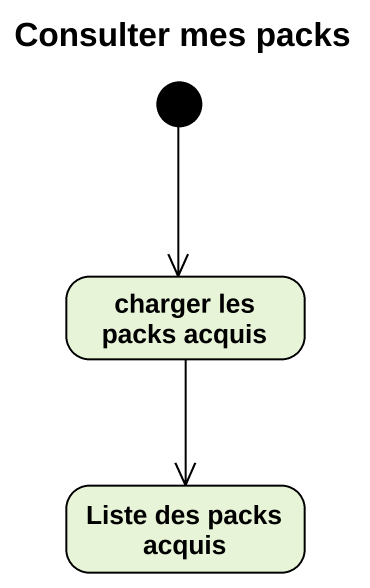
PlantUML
@startuml
title Consulter mes packs
hide empty description
state "charger les packs acquis" as charger_les_packs_acquis
state "Liste des packs acquis" as Liste_des_packs_acquis
[*] --> charger_les_packs_acquis
charger_les_packs_acquis --> Liste_des_packs_acquis
@enduml
